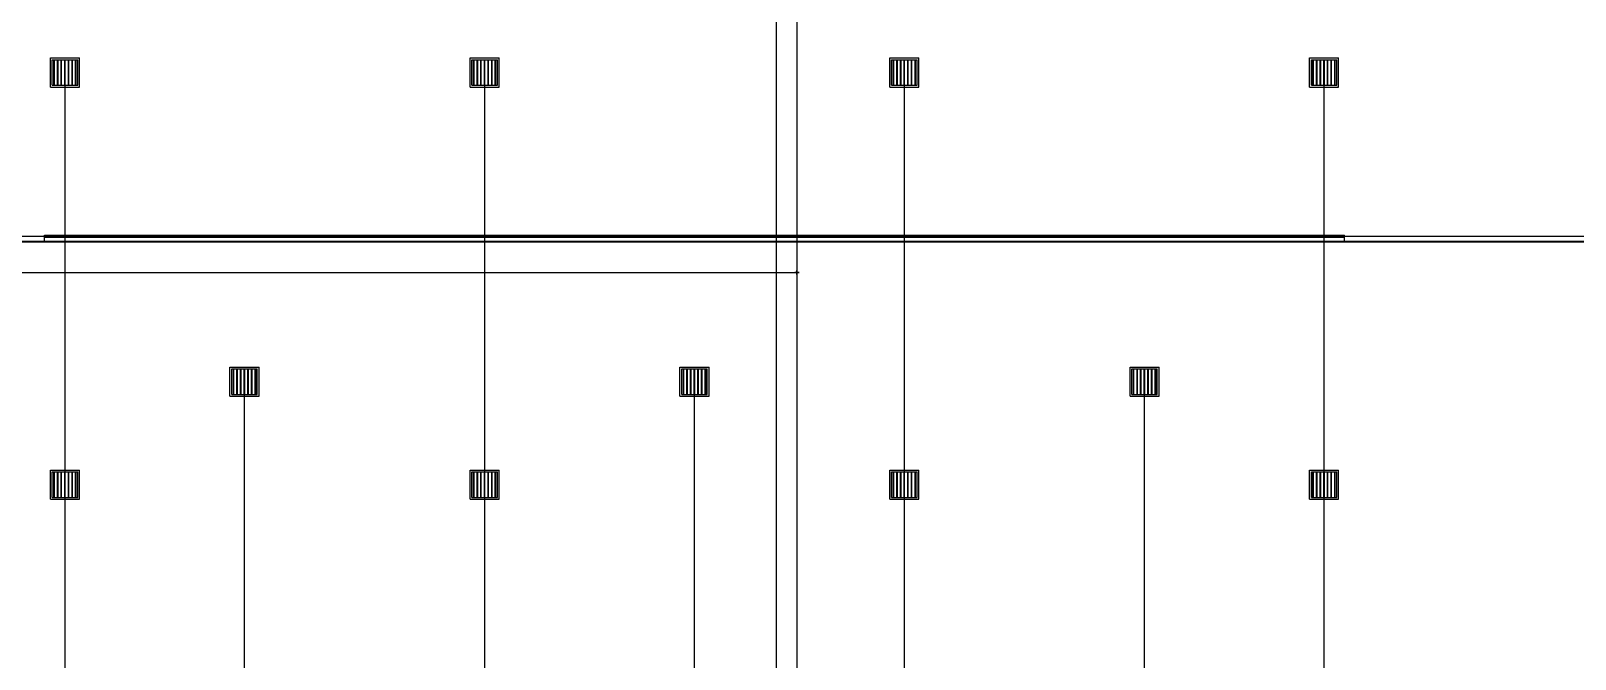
# Model space of a CAD drawing. Header units: millimetres. Extents: x -377000 to -138920, y -238120 to -178478.
# Drawn here: x -272600 to -238628, y -217304 to -203484 of the extents above; entities that cross this region are included whole.
import ezdxf

# ---------------------------------------------------------------- set-up
doc = ezdxf.new("R2010")
doc.units = ezdxf.units.MM

msp = doc.modelspace()

# ---------------------------------------------------------------- linework, layer by layer
at = {"layer": 'electrical'}
for p, q in [((-271841.62, -204400), (-271857.21, -204400)), ((-271857.21, -204400), (-271849.41, -204400)), ((-271849.41, -204400), (-271841.62, -204400)), ((-271849.41, -232120), (-271849.41, -204400)), ((-262608.68, -204400), (-262624.26, -204400)), ((-262624.26, -204400), (-262616.47, -204400)), ((-262616.47, -204400), (-262608.68, -204400)), ((-262616.47, -232120), (-262616.47, -204400)), ((-253375.74, -204400), (-253391.32, -204400)), ((-253391.32, -204400), (-253383.53, -204400)), ((-253383.53, -204400), (-253375.74, -204400)), ((-253383.53, -232120), (-253383.53, -204400)), ((-244142.79, -204400), (-244158.38, -204400)), ((-244158.38, -204400), (-244150.59, -204400)), ((-244150.59, -204400), (-244142.79, -204400)), ((-244150.59, -232120), (-244150.59, -204400)), ((-267892.21, -211200), (-267907.79, -211200)), ((-267907.79, -211200), (-267900, -211200)), ((-267900, -211200), (-267892.21, -211200)), ((-267900, -225120), (-267900, -211200)), ((-257992.21, -211200), (-258007.79, -211200)), ((-258007.79, -211200), (-258000, -211200)), ((-258000, -211200), (-257992.21, -211200)), ((-258000, -225120), (-258000, -211200)), ((-248092.21, -211200), (-248107.79, -211200)), ((-248107.79, -211200), (-248100, -211200)), ((-248100, -211200), (-248092.21, -211200)), ((-248100, -225120), (-248100, -211200))]:
    msp.add_line(p, q, dxfattribs=at)
at = {"layer": 'interiors'}
for p, q in [((-285500, -208000), (-230500, -208000)), ((-230620, -208120), (-285380, -208120)), ((-285375, -208125), (-230625, -208125)), ((-272300, -208022.5), (-272300, -207977.5)), ((-272300, -207977.5), (-243700, -207977.5)), ((-272300, -208000), (-243700, -208000)), ((-272300, -208120), (-272300, -208000)), ((-272300, -208022.5), (-243700, -208022.5)), ((-272300, -208120), (-243700, -208120)), ((-243700, -208022.5), (-243700, -207977.5)), ((-243700, -208120), (-243700, -208000))]:
    msp.add_line(p, q, dxfattribs=at)
at = {"layer": 'lighting'}
for p, q in [((-272169.41, -204720), (-272169.41, -204080)), ((-272169.41, -204080), (-271529.41, -204080)), ((-272129.41, -204680), (-272129.41, -204120)), ((-272129.41, -204120), (-271569.41, -204120)), ((-272095.41, -204670), (-272095.41, -204130)), ((-272095.41, -204130), (-272083.41, -204130)), ((-272083.41, -204670), (-272083.41, -204130)), ((-272015.41, -204670), (-272015.41, -204130)), ((-272015.41, -204130), (-272003.41, -204130)), ((-272003.41, -204670), (-272003.41, -204130)), ((-271935.41, -204670), (-271935.41, -204130)), ((-271935.41, -204130), (-271923.41, -204130)), ((-271923.41, -204670), (-271923.41, -204130)), ((-271855.41, -204670), (-271855.41, -204130)), ((-271855.41, -204130), (-271843.41, -204130)), ((-271843.41, -204670), (-271843.41, -204130)), ((-271775.41, -204670), (-271775.41, -204130)), ((-271775.41, -204130), (-271763.41, -204130)), ((-271763.41, -204670), (-271763.41, -204130)), ((-271695.41, -204670), (-271695.41, -204130)), ((-271695.41, -204130), (-271683.41, -204130)), ((-271683.41, -204670), (-271683.41, -204130)), ((-271615.41, -204670), (-271615.41, -204130)), ((-271615.41, -204130), (-271603.41, -204130)), ((-271603.41, -204670), (-271603.41, -204130)), ((-271569.41, -204680), (-271569.41, -204120)), ((-271529.41, -204720), (-271529.41, -204080)), ((-262936.47, -204720), (-262936.47, -204080)), ((-262936.47, -204080), (-262296.47, -204080)), ((-262896.47, -204680), (-262896.47, -204120)), ((-262896.47, -204120), (-262336.47, -204120)), ((-262862.47, -204670), (-262862.47, -204130)), ((-262862.47, -204130), (-262850.47, -204130)), ((-262850.47, -204670), (-262850.47, -204130)), ((-262782.47, -204670), (-262782.47, -204130)), ((-262782.47, -204130), (-262770.47, -204130)), ((-262770.47, -204670), (-262770.47, -204130)), ((-262702.47, -204670), (-262702.47, -204130)), ((-262702.47, -204130), (-262690.47, -204130)), ((-262690.47, -204670), (-262690.47, -204130)), ((-262622.47, -204670), (-262622.47, -204130)), ((-262622.47, -204130), (-262610.47, -204130)), ((-262610.47, -204670), (-262610.47, -204130)), ((-262542.47, -204670), (-262542.47, -204130)), ((-262542.47, -204130), (-262530.47, -204130)), ((-262530.47, -204670), (-262530.47, -204130)), ((-262462.47, -204670), (-262462.47, -204130)), ((-262462.47, -204130), (-262450.47, -204130)), ((-262450.47, -204670), (-262450.47, -204130)), ((-262382.47, -204670), (-262382.47, -204130)), ((-262382.47, -204130), (-262370.47, -204130)), ((-262370.47, -204670), (-262370.47, -204130)), ((-262336.47, -204680), (-262336.47, -204120)), ((-262296.47, -204720), (-262296.47, -204080)), ((-253703.53, -204720), (-253703.53, -204080)), ((-253703.53, -204080), (-253063.53, -204080)), ((-253663.53, -204680), (-253663.53, -204120)), ((-253663.53, -204120), (-253103.53, -204120)), ((-253629.53, -204670), (-253629.53, -204130)), ((-253629.53, -204130), (-253617.53, -204130)), ((-253617.53, -204670), (-253617.53, -204130)), ((-253549.53, -204670), (-253549.53, -204130)), ((-253549.53, -204130), (-253537.53, -204130)), ((-253537.53, -204670), (-253537.53, -204130)), ((-253469.53, -204670), (-253469.53, -204130)), ((-253469.53, -204130), (-253457.53, -204130)), ((-253457.53, -204670), (-253457.53, -204130)), ((-253389.53, -204670), (-253389.53, -204130)), ((-253389.53, -204130), (-253377.53, -204130)), ((-253377.53, -204670), (-253377.53, -204130)), ((-253309.53, -204670), (-253309.53, -204130)), ((-253309.53, -204130), (-253297.53, -204130)), ((-253297.53, -204670), (-253297.53, -204130)), ((-253229.53, -204670), (-253229.53, -204130)), ((-253229.53, -204130), (-253217.53, -204130)), ((-253217.53, -204670), (-253217.53, -204130)), ((-253149.53, -204670), (-253149.53, -204130)), ((-253149.53, -204130), (-253137.53, -204130)), ((-253137.53, -204670), (-253137.53, -204130)), ((-253103.53, -204680), (-253103.53, -204120)), ((-253063.53, -204720), (-253063.53, -204080)), ((-244470.59, -204720), (-244470.59, -204080)), ((-244470.59, -204080), (-243830.59, -204080)), ((-244430.59, -204680), (-244430.59, -204120)), ((-244430.59, -204120), (-243870.59, -204120)), ((-244396.59, -204670), (-244396.59, -204130)), ((-244396.59, -204130), (-244384.59, -204130)), ((-244384.59, -204670), (-244384.59, -204130)), ((-244316.59, -204670), (-244316.59, -204130)), ((-244316.59, -204130), (-244304.59, -204130)), ((-244304.59, -204670), (-244304.59, -204130)), ((-244236.59, -204670), (-244236.59, -204130)), ((-244236.59, -204130), (-244224.59, -204130)), ((-244224.59, -204670), (-244224.59, -204130)), ((-244156.59, -204670), (-244156.59, -204130)), ((-244156.59, -204130), (-244144.59, -204130)), ((-244144.59, -204670), (-244144.59, -204130)), ((-244076.59, -204670), (-244076.59, -204130)), ((-244076.59, -204130), (-244064.59, -204130)), ((-244064.59, -204670), (-244064.59, -204130)), ((-243996.59, -204670), (-243996.59, -204130)), ((-243996.59, -204130), (-243984.59, -204130)), ((-243984.59, -204670), (-243984.59, -204130)), ((-243916.59, -204670), (-243916.59, -204130)), ((-243916.59, -204130), (-243904.59, -204130)), ((-243904.59, -204670), (-243904.59, -204130)), ((-243870.59, -204680), (-243870.59, -204120)), ((-243830.59, -204720), (-243830.59, -204080)), ((-271840.41, -204400), (-271853.91, -204392.21)), ((-271853.91, -204392.21), (-271853.91, -204407.79)), ((-271853.91, -204407.79), (-271840.41, -204400)), ((-262607.47, -204400), (-262620.97, -204392.21)), ((-262620.97, -204392.21), (-262620.97, -204407.79)), ((-262620.97, -204407.79), (-262607.47, -204400)), ((-253374.53, -204400), (-253388.03, -204392.21)), ((-253388.03, -204392.21), (-253388.03, -204407.79)), ((-253388.03, -204407.79), (-253374.53, -204400)), ((-244141.59, -204400), (-244155.09, -204392.21)), ((-244155.09, -204392.21), (-244155.09, -204407.79)), ((-244155.09, -204407.79), (-244141.59, -204400)), ((-272169.41, -204720), (-271529.41, -204720)), ((-272129.41, -204680), (-271569.41, -204680)), ((-272095.41, -204670), (-272083.41, -204670)), ((-272015.41, -204670), (-272003.41, -204670)), ((-271935.41, -204670), (-271923.41, -204670)), ((-271855.41, -204670), (-271843.41, -204670)), ((-271775.41, -204670), (-271763.41, -204670)), ((-271695.41, -204670), (-271683.41, -204670)), ((-271615.41, -204670), (-271603.41, -204670)), ((-262936.47, -204720), (-262296.47, -204720)), ((-262896.47, -204680), (-262336.47, -204680)), ((-262862.47, -204670), (-262850.47, -204670)), ((-262782.47, -204670), (-262770.47, -204670)), ((-262702.47, -204670), (-262690.47, -204670)), ((-262622.47, -204670), (-262610.47, -204670)), ((-262542.47, -204670), (-262530.47, -204670)), ((-262462.47, -204670), (-262450.47, -204670)), ((-262382.47, -204670), (-262370.47, -204670)), ((-253703.53, -204720), (-253063.53, -204720)), ((-253663.53, -204680), (-253103.53, -204680)), ((-253629.53, -204670), (-253617.53, -204670)), ((-253549.53, -204670), (-253537.53, -204670)), ((-253469.53, -204670), (-253457.53, -204670)), ((-253389.53, -204670), (-253377.53, -204670)), ((-253309.53, -204670), (-253297.53, -204670)), ((-253229.53, -204670), (-253217.53, -204670)), ((-253149.53, -204670), (-253137.53, -204670)), ((-244470.59, -204720), (-243830.59, -204720)), ((-244430.59, -204680), (-243870.59, -204680)), ((-244396.59, -204670), (-244384.59, -204670)), ((-244316.59, -204670), (-244304.59, -204670)), ((-244236.59, -204670), (-244224.59, -204670)), ((-244156.59, -204670), (-244144.59, -204670)), ((-244076.59, -204670), (-244064.59, -204670)), ((-243996.59, -204670), (-243984.59, -204670)), ((-243916.59, -204670), (-243904.59, -204670)), ((-268220, -211520), (-268220, -210880)), ((-268220, -210880), (-267580, -210880)), ((-268180, -211480), (-268180, -210920)), ((-268180, -210920), (-267620, -210920)), ((-268146, -211470), (-268146, -210930)), ((-268146, -210930), (-268134, -210930)), ((-268134, -211470), (-268134, -210930)), ((-268066, -211470), (-268066, -210930)), ((-268066, -210930), (-268054, -210930)), ((-268054, -211470), (-268054, -210930)), ((-267986, -211470), (-267986, -210930)), ((-267986, -210930), (-267974, -210930)), ((-267974, -211470), (-267974, -210930)), ((-267906, -211470), (-267906, -210930)), ((-267906, -210930), (-267894, -210930)), ((-267894, -211470), (-267894, -210930)), ((-267826, -211470), (-267826, -210930)), ((-267826, -210930), (-267814, -210930)), ((-267814, -211470), (-267814, -210930)), ((-267746, -211470), (-267746, -210930)), ((-267746, -210930), (-267734, -210930)), ((-267734, -211470), (-267734, -210930)), ((-267666, -211470), (-267666, -210930)), ((-267666, -210930), (-267654, -210930)), ((-267654, -211470), (-267654, -210930)), ((-267620, -211480), (-267620, -210920)), ((-267580, -211520), (-267580, -210880)), ((-258320, -211520), (-258320, -210880)), ((-258320, -210880), (-257680, -210880)), ((-258280, -211480), (-258280, -210920)), ((-258280, -210920), (-257720, -210920)), ((-258246, -211470), (-258246, -210930)), ((-258246, -210930), (-258234, -210930)), ((-258234, -211470), (-258234, -210930)), ((-258166, -211470), (-258166, -210930)), ((-258166, -210930), (-258154, -210930)), ((-258154, -211470), (-258154, -210930)), ((-258086, -211470), (-258086, -210930)), ((-258086, -210930), (-258074, -210930)), ((-258074, -211470), (-258074, -210930)), ((-258006, -211470), (-258006, -210930)), ((-258006, -210930), (-257994, -210930)), ((-257994, -211470), (-257994, -210930)), ((-257926, -211470), (-257926, -210930)), ((-257926, -210930), (-257914, -210930)), ((-257914, -211470), (-257914, -210930)), ((-257846, -211470), (-257846, -210930)), ((-257846, -210930), (-257834, -210930)), ((-257834, -211470), (-257834, -210930)), ((-257766, -211470), (-257766, -210930)), ((-257766, -210930), (-257754, -210930)), ((-257754, -211470), (-257754, -210930)), ((-257720, -211480), (-257720, -210920)), ((-257680, -211520), (-257680, -210880)), ((-248420, -211520), (-248420, -210880)), ((-248420, -210880), (-247780, -210880)), ((-248380, -211480), (-248380, -210920)), ((-248380, -210920), (-247820, -210920)), ((-248346, -211470), (-248346, -210930)), ((-248346, -210930), (-248334, -210930)), ((-248334, -211470), (-248334, -210930)), ((-248266, -211470), (-248266, -210930)), ((-248266, -210930), (-248254, -210930)), ((-248254, -211470), (-248254, -210930)), ((-248186, -211470), (-248186, -210930)), ((-248186, -210930), (-248174, -210930)), ((-248174, -211470), (-248174, -210930)), ((-248106, -211470), (-248106, -210930)), ((-248106, -210930), (-248094, -210930)), ((-248094, -211470), (-248094, -210930)), ((-248026, -211470), (-248026, -210930)), ((-248026, -210930), (-248014, -210930)), ((-248014, -211470), (-248014, -210930)), ((-247946, -211470), (-247946, -210930)), ((-247946, -210930), (-247934, -210930)), ((-247934, -211470), (-247934, -210930)), ((-247866, -211470), (-247866, -210930)), ((-247866, -210930), (-247854, -210930)), ((-247854, -211470), (-247854, -210930)), ((-247820, -211480), (-247820, -210920)), ((-247780, -211520), (-247780, -210880)), ((-267891, -211200), (-267904.5, -211192.21)), ((-267904.5, -211192.21), (-267904.5, -211207.79)), ((-267904.5, -211207.79), (-267891, -211200)), ((-257991, -211200), (-258004.5, -211192.21)), ((-258004.5, -211192.21), (-258004.5, -211207.79)), ((-258004.5, -211207.79), (-257991, -211200)), ((-248091, -211200), (-248104.5, -211192.21)), ((-248104.5, -211192.21), (-248104.5, -211207.79)), ((-248104.5, -211207.79), (-248091, -211200)), ((-268220, -211520), (-267580, -211520)), ((-268180, -211480), (-267620, -211480)), ((-268146, -211470), (-268134, -211470)), ((-268066, -211470), (-268054, -211470)), ((-267986, -211470), (-267974, -211470)), ((-267906, -211470), (-267894, -211470)), ((-267826, -211470), (-267814, -211470)), ((-267746, -211470), (-267734, -211470)), ((-267666, -211470), (-267654, -211470)), ((-258320, -211520), (-257680, -211520)), ((-258280, -211480), (-257720, -211480)), ((-258246, -211470), (-258234, -211470)), ((-258166, -211470), (-258154, -211470)), ((-258086, -211470), (-258074, -211470)), ((-258006, -211470), (-257994, -211470)), ((-257926, -211470), (-257914, -211470)), ((-257846, -211470), (-257834, -211470)), ((-257766, -211470), (-257754, -211470)), ((-248420, -211520), (-247780, -211520)), ((-248380, -211480), (-247820, -211480)), ((-248346, -211470), (-248334, -211470)), ((-248266, -211470), (-248254, -211470)), ((-248186, -211470), (-248174, -211470)), ((-248106, -211470), (-248094, -211470)), ((-248026, -211470), (-248014, -211470)), ((-247946, -211470), (-247934, -211470)), ((-247866, -211470), (-247854, -211470)), ((-272169.41, -213786.67), (-272169.41, -213146.67)), ((-272169.41, -213146.67), (-271529.41, -213146.67)), ((-272129.41, -213746.67), (-272129.41, -213186.67)), ((-272129.41, -213186.67), (-271569.41, -213186.67)), ((-272095.41, -213736.67), (-272095.41, -213196.67)), ((-272095.41, -213196.67), (-272083.41, -213196.67)), ((-272083.41, -213736.67), (-272083.41, -213196.67)), ((-272015.41, -213736.67), (-272015.41, -213196.67)), ((-272015.41, -213196.67), (-272003.41, -213196.67)), ((-272003.41, -213736.67), (-272003.41, -213196.67)), ((-271935.41, -213736.67), (-271935.41, -213196.67)), ((-271935.41, -213196.67), (-271923.41, -213196.67)), ((-271923.41, -213736.67), (-271923.41, -213196.67)), ((-271855.41, -213736.67), (-271855.41, -213196.67)), ((-271855.41, -213196.67), (-271843.41, -213196.67)), ((-271843.41, -213736.67), (-271843.41, -213196.67)), ((-271775.41, -213736.67), (-271775.41, -213196.67)), ((-271775.41, -213196.67), (-271763.41, -213196.67)), ((-271763.41, -213736.67), (-271763.41, -213196.67)), ((-271695.41, -213736.67), (-271695.41, -213196.67)), ((-271695.41, -213196.67), (-271683.41, -213196.67)), ((-271683.41, -213736.67), (-271683.41, -213196.67)), ((-271615.41, -213736.67), (-271615.41, -213196.67)), ((-271615.41, -213196.67), (-271603.41, -213196.67)), ((-271603.41, -213736.67), (-271603.41, -213196.67)), ((-271569.41, -213746.67), (-271569.41, -213186.67)), ((-271529.41, -213786.67), (-271529.41, -213146.67)), ((-262936.47, -213786.67), (-262936.47, -213146.67)), ((-262936.47, -213146.67), (-262296.47, -213146.67)), ((-262896.47, -213746.67), (-262896.47, -213186.67)), ((-262896.47, -213186.67), (-262336.47, -213186.67)), ((-262862.47, -213736.67), (-262862.47, -213196.67)), ((-262862.47, -213196.67), (-262850.47, -213196.67)), ((-262850.47, -213736.67), (-262850.47, -213196.67)), ((-262782.47, -213736.67), (-262782.47, -213196.67)), ((-262782.47, -213196.67), (-262770.47, -213196.67)), ((-262770.47, -213736.67), (-262770.47, -213196.67)), ((-262702.47, -213736.67), (-262702.47, -213196.67)), ((-262702.47, -213196.67), (-262690.47, -213196.67)), ((-262690.47, -213736.67), (-262690.47, -213196.67)), ((-262622.47, -213736.67), (-262622.47, -213196.67)), ((-262622.47, -213196.67), (-262610.47, -213196.67)), ((-262610.47, -213736.67), (-262610.47, -213196.67)), ((-262542.47, -213736.67), (-262542.47, -213196.67)), ((-262542.47, -213196.67), (-262530.47, -213196.67)), ((-262530.47, -213736.67), (-262530.47, -213196.67)), ((-262462.47, -213736.67), (-262462.47, -213196.67)), ((-262462.47, -213196.67), (-262450.47, -213196.67)), ((-262450.47, -213736.67), (-262450.47, -213196.67)), ((-262382.47, -213736.67), (-262382.47, -213196.67)), ((-262382.47, -213196.67), (-262370.47, -213196.67)), ((-262370.47, -213736.67), (-262370.47, -213196.67)), ((-262336.47, -213746.67), (-262336.47, -213186.67)), ((-262296.47, -213786.67), (-262296.47, -213146.67)), ((-253703.53, -213786.67), (-253703.53, -213146.67)), ((-253703.53, -213146.67), (-253063.53, -213146.67)), ((-253663.53, -213746.67), (-253663.53, -213186.67)), ((-253663.53, -213186.67), (-253103.53, -213186.67)), ((-253629.53, -213736.67), (-253629.53, -213196.67)), ((-253629.53, -213196.67), (-253617.53, -213196.67)), ((-253617.53, -213736.67), (-253617.53, -213196.67)), ((-253549.53, -213736.67), (-253549.53, -213196.67)), ((-253549.53, -213196.67), (-253537.53, -213196.67)), ((-253537.53, -213736.67), (-253537.53, -213196.67)), ((-253469.53, -213736.67), (-253469.53, -213196.67)), ((-253469.53, -213196.67), (-253457.53, -213196.67)), ((-253457.53, -213736.67), (-253457.53, -213196.67)), ((-253389.53, -213736.67), (-253389.53, -213196.67)), ((-253389.53, -213196.67), (-253377.53, -213196.67)), ((-253377.53, -213736.67), (-253377.53, -213196.67)), ((-253309.53, -213736.67), (-253309.53, -213196.67)), ((-253309.53, -213196.67), (-253297.53, -213196.67)), ((-253297.53, -213736.67), (-253297.53, -213196.67)), ((-253229.53, -213736.67), (-253229.53, -213196.67)), ((-253229.53, -213196.67), (-253217.53, -213196.67)), ((-253217.53, -213736.67), (-253217.53, -213196.67)), ((-253149.53, -213736.67), (-253149.53, -213196.67)), ((-253149.53, -213196.67), (-253137.53, -213196.67)), ((-253137.53, -213736.67), (-253137.53, -213196.67)), ((-253103.53, -213746.67), (-253103.53, -213186.67)), ((-253063.53, -213786.67), (-253063.53, -213146.67)), ((-244470.59, -213786.67), (-244470.59, -213146.67)), ((-244470.59, -213146.67), (-243830.59, -213146.67)), ((-244430.59, -213746.67), (-244430.59, -213186.67)), ((-244430.59, -213186.67), (-243870.59, -213186.67)), ((-244396.59, -213736.67), (-244396.59, -213196.67)), ((-244396.59, -213196.67), (-244384.59, -213196.67)), ((-244384.59, -213736.67), (-244384.59, -213196.67)), ((-244316.59, -213736.67), (-244316.59, -213196.67)), ((-244316.59, -213196.67), (-244304.59, -213196.67)), ((-244304.59, -213736.67), (-244304.59, -213196.67)), ((-244236.59, -213736.67), (-244236.59, -213196.67)), ((-244236.59, -213196.67), (-244224.59, -213196.67)), ((-244224.59, -213736.67), (-244224.59, -213196.67)), ((-244156.59, -213736.67), (-244156.59, -213196.67)), ((-244156.59, -213196.67), (-244144.59, -213196.67)), ((-244144.59, -213736.67), (-244144.59, -213196.67)), ((-244076.59, -213736.67), (-244076.59, -213196.67)), ((-244076.59, -213196.67), (-244064.59, -213196.67)), ((-244064.59, -213736.67), (-244064.59, -213196.67)), ((-243996.59, -213736.67), (-243996.59, -213196.67)), ((-243996.59, -213196.67), (-243984.59, -213196.67)), ((-243984.59, -213736.67), (-243984.59, -213196.67)), ((-243916.59, -213736.67), (-243916.59, -213196.67)), ((-243916.59, -213196.67), (-243904.59, -213196.67)), ((-243904.59, -213736.67), (-243904.59, -213196.67)), ((-243870.59, -213746.67), (-243870.59, -213186.67)), ((-243830.59, -213786.67), (-243830.59, -213146.67)), ((-271840.41, -213466.67), (-271853.91, -213458.87)), ((-271853.91, -213458.87), (-271853.91, -213474.46)), ((-271853.91, -213474.46), (-271840.41, -213466.67)), ((-262607.47, -213466.67), (-262620.97, -213458.87)), ((-262620.97, -213458.87), (-262620.97, -213474.46)), ((-262620.97, -213474.46), (-262607.47, -213466.67)), ((-253374.53, -213466.67), (-253388.03, -213458.87)), ((-253388.03, -213458.87), (-253388.03, -213474.46)), ((-253388.03, -213474.46), (-253374.53, -213466.67)), ((-244141.59, -213466.67), (-244155.09, -213458.87)), ((-244155.09, -213458.87), (-244155.09, -213474.46)), ((-244155.09, -213474.46), (-244141.59, -213466.67)), ((-272169.41, -213786.67), (-271529.41, -213786.67)), ((-272129.41, -213746.67), (-271569.41, -213746.67)), ((-272095.41, -213736.67), (-272083.41, -213736.67)), ((-272015.41, -213736.67), (-272003.41, -213736.67)), ((-271935.41, -213736.67), (-271923.41, -213736.67)), ((-271855.41, -213736.67), (-271843.41, -213736.67)), ((-271775.41, -213736.67), (-271763.41, -213736.67)), ((-271695.41, -213736.67), (-271683.41, -213736.67)), ((-271615.41, -213736.67), (-271603.41, -213736.67)), ((-262936.47, -213786.67), (-262296.47, -213786.67)), ((-262896.47, -213746.67), (-262336.47, -213746.67)), ((-262862.47, -213736.67), (-262850.47, -213736.67)), ((-262782.47, -213736.67), (-262770.47, -213736.67)), ((-262702.47, -213736.67), (-262690.47, -213736.67)), ((-262622.47, -213736.67), (-262610.47, -213736.67)), ((-262542.47, -213736.67), (-262530.47, -213736.67)), ((-262462.47, -213736.67), (-262450.47, -213736.67)), ((-262382.47, -213736.67), (-262370.47, -213736.67)), ((-253703.53, -213786.67), (-253063.53, -213786.67)), ((-253663.53, -213746.67), (-253103.53, -213746.67)), ((-253629.53, -213736.67), (-253617.53, -213736.67)), ((-253549.53, -213736.67), (-253537.53, -213736.67)), ((-253469.53, -213736.67), (-253457.53, -213736.67)), ((-253389.53, -213736.67), (-253377.53, -213736.67)), ((-253309.53, -213736.67), (-253297.53, -213736.67)), ((-253229.53, -213736.67), (-253217.53, -213736.67)), ((-253149.53, -213736.67), (-253137.53, -213736.67)), ((-244470.59, -213786.67), (-243830.59, -213786.67)), ((-244430.59, -213746.67), (-243870.59, -213746.67)), ((-244396.59, -213736.67), (-244384.59, -213736.67)), ((-244316.59, -213736.67), (-244304.59, -213736.67)), ((-244236.59, -213736.67), (-244224.59, -213736.67)), ((-244156.59, -213736.67), (-244144.59, -213736.67)), ((-244076.59, -213736.67), (-244064.59, -213736.67)), ((-243996.59, -213736.67), (-243984.59, -213736.67)), ((-243916.59, -213736.67), (-243904.59, -213736.67))]:
    msp.add_line(p, q, dxfattribs=at)
at = {"layer": 'water'}
for p, q in [((-255750, -182550), (-255750, -220500)), ((-256200, -221500), (-256200, -193100)), ((-318690, -208800), (-255750, -208800)), ((-255706.7, -208800), (-255793.3, -208800)), ((-255793.3, -208800), (-255750, -208800)), ((-255750, -208843.3), (-255750, -208756.7)), ((-255750, -208756.7), (-255750, -208800)), ((-255750, -208800), (-255750, -208843.3)), ((-255750, -208800), (-255750, -220500)), ((-255750, -208800), (-255706.7, -208800)), ((-255750, -208800), (-255696, -208800)), ((-255696, -208800), (-255750, -208800))]:
    msp.add_line(p, q, dxfattribs=at)

doc.saveas('drawing.dxf')
